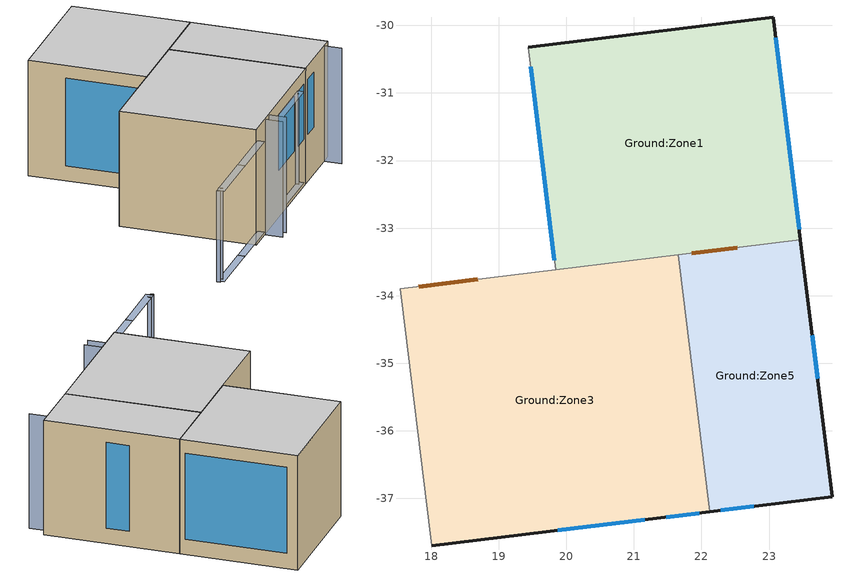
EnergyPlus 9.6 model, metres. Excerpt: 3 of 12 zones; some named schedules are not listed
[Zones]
Ground:Zone3
 floor adiabatic (insulated internal floor 39cm): 22.13,-37.2 18.01,-37.7 17.54,-33.9 21.66,-33.39 z3.36
 wall outside (Mediumweight concrete wall exposed 25cm): 18.01,-37.7 22.13,-37.2 z3.36:6.72
 wall to Ground:Zone10 (uninsulated internal masonary wall 20cm_Rev): 19.84,-33.62 17.54,-33.9 z3.36:6.72
 wall to Ground:Zone11 (uninsulated internal masonary wall 20cm_Rev): 17.54,-33.9 18.01,-37.7 z3.36:6.72
 wall to Ground:Zone5 (uninsulated internal masonary wall 20cm): 22.13,-37.2 21.66,-33.39 z3.36:6.72
 wall to Ground:Zone1 (uninsulated internal masonary wall 20cm): 21.66,-33.39 19.84,-33.62 z3.36:6.72
 window x3 (Dbl Bronze 6mm/13mm Air - 1005): 21.48,-37.28 21.97,-37.22 z4.73:6.33
 window (Dbl Bronze 6mm/13mm Air - 1005): 19.87,-37.47 21.16,-37.31 z4.73:6.33
 door inside (Metal door_Rev): 18.69,-33.76 17.82,-33.87 z3.75:5.85
 ceiling adiabatic (insulated internal floor 39cm_Reversed): 18.01,-37.7 22.13,-37.2 21.66,-33.39 17.54,-33.9 z6.72
Ground:Zone1
 floor adiabatic (insulated internal floor 39cm): 23.47,-33.17 19.84,-33.62 19.44,-30.32 23.06,-29.88 z3.36
 wall outside (Mediumweight concrete wall exposed 25cm): 23.47,-33.17 23.06,-29.88 19.44,-30.32 z3.36:6.72
 wall to Ground:Zone10 (uninsulated internal masonary wall 20cm_Rev): 19.44,-30.32 19.84,-33.62 z3.36:6.72
 wall to Ground:Zone5 (uninsulated internal masonary wall 20cm_Rev): 21.66,-33.39 23.47,-33.17 z3.36:6.72
 window inside (Project internal glazing - 1002): 19.47,-30.61 19.83,-33.48 z3.79:6.35
 window (Dbl Bronze 6mm/13mm Air - 1006): 23.45,-33.01 23.1,-30.19 z3.81:6.33
 door inside (Metal door_Rev): 21.86,-33.37 22.53,-33.29 z3.75:5.85
 ceiling adiabatic (insulated internal floor 39cm_Reversed): 19.84,-33.62 23.47,-33.17 23.06,-29.88 19.44,-30.32 z6.72
Ground:Zone5
 floor adiabatic (insulated internal floor 39cm): 23.93,-36.97 22.13,-37.2 21.66,-33.39 23.47,-33.17 z3.36
 wall outside (Mediumweight concrete wall exposed 25cm): 22.13,-37.2 23.93,-36.97 23.47,-33.17 z3.36:6.72
 window (Dbl Bronze 6mm/13mm Air - 1001): 23.72,-35.23 23.64,-34.58 z3.81:6.33
 window x2 (Dbl Bronze 6mm/13mm Air - 1001): 22.28,-37.18 22.77,-37.12 z4.73:6.33
 ceiling adiabatic (insulated internal floor 39cm_Reversed): 22.13,-37.2 23.93,-36.97 23.47,-33.17 21.66,-33.39 z6.72
shading: 19.07,-38.07 19.01,-37.58 / 18.71,-37.62 18.77,-38.11 / 23.63,-37.01 23.69,-37.51 z3.36:6.72; 21.22,-37.31 21.23,-37.41 / 14.9,-38.18 14.89,-38.08 / 14.69,-38.11 14.7,-38.21 z3.75:6.39; 14.77,-38.3 16.47,-38.09 16.45,-37.89 14.74,-38.1 z3.75; 16.47,-38.09 14.77,-38.3 14.74,-38.1 16.45,-37.89 z6.39; 21.4,-37.49 19.69,-37.7 19.66,-37.5 21.37,-37.29 z6.39; 19.69,-37.7 21.4,-37.49 21.37,-37.29 19.66,-37.5 z3.75; 18.08,-37.89 16.37,-38.1 16.35,-37.91 18.06,-37.7 z6.39; 16.37,-38.1 18.08,-37.89 18.06,-37.7 16.35,-37.91 z3.75
[Site:Location]
Untitled (01-01:31-12)  (01-01:31-12): Latitude {deg}=41.95; Longitude {deg}=12.5; Time Zone {hr}=1; Elevation {m}=24
[Site:GroundTemperature:BuildingSurface]
18, 18, 18, 18, 18, 18, 18, 18, 18, 18, 18, 18
[Site:GroundTemperature:Deep]
14, 14, 14, 14, 14, 14, 14, 14, 14, 14, 14, 14
[Site:GroundTemperature:Shallow]
14, 14, 14, 14, 14, 14, 14, 14, 14, 14, 14, 14
[Site:GroundTemperature:FCfactorMethod]
14.1, 12.2, 11.4, 12.2, 14.1, 16.8, 19.4, 21.4, 22.1, 21.4, 19.4, 16.8
[Site:GroundReflectance]
0.2, 0.2, 0.2, 0.2, 0.2, 0.2, 0.2, 0.2, 0.2, 0.2, 0.2, 0.2
[Site:GroundReflectance:SnowModifier]
2, 2
[SizingPeriod:DesignDay] Day of Month=15; Day Type=SummerDesignDay; Humidity Condition Type=WetBulb; Barometric Pressure {Pa}=101037; Wind Speed {m/s}=0; Wind Direction {deg}=0; Rain Indicator=No; Snow Indicator=No; Daylight Saving Time Indicator=Yes; Solar Model Indicator=ASHRAEClearSky; Sky Clearness=0.98
Name | Month | Maximum Dry-Bulb Temperature {C} | Daily Dry-Bulb Temperature Range {deltaC} | Wetbulb or DewPoint at Maximum Dry-Bulb {C}
Summer Design Day in Untitled (01-01:31-12) Jun | 6 | 35 | 14.6 | 23.1
Summer Design Day in Untitled (01-01:31-12) Jul | 7 | 36.1 | 15.7 | 24.2
Summer Design Day in Untitled (01-01:31-12) Aug | 8 | 36.9 | 14.9 | 23.6
Summer Design Day in Untitled (01-01:31-12) Sep | 9 | 32.2 | 13.8 | 21.9
[Building]
Building: North Axis {deg}=0; Terrain=Suburbs; Loads Convergence Tolerance Value {W}=.04; Temperature Convergence Tolerance Value {deltaC}=.4; Solar Distribution=FullExterior; Maximum Number of Warmup Days=25; Minimum Number of Warmup Days=6
[Material:NoMass]
10_RVAL_2: Roughness=Rough; Thermal Resistance {m2-K/W}=.15; Thermal Absorptance=0.9; Solar Absorptance=0.7; Visible Absorptance=0.7
[Construction]
insulated internal floor 39cm: Gypsum Plastering_.02, Concrete blocks/tiles - block lightweight 300mm_.24, Mineral fibre/wool - wool_.05, Aerated Concrete Slab_.06, Ceramic/porcelain_.02
insulated internal floor 39cm_Reversed: Ceramic/porcelain_.02, Aerated Concrete Slab_.06, Mineral fibre/wool - wool_.05, Concrete blocks/tiles - block lightweight 300mm_.24, Gypsum Plastering_.02
uninsulated internal masonary wall 20cm; uninsulated internal masonary wall 20cm_Rev: Gypsum Plastering_.015, Masonry - block lightweight_.17, Gypsum Plastering_.015
Metal door_Rev: Steel_.003, 10_RVAL_2, Steel_.003
Mediumweight concrete wall exposed 25cm: Medium weight concrete_.25, EPS Expanded Polystyrene (Heavyweight)_.2
Dbl Bronze 6mm/13mm Air - 1001; Dbl Bronze 6mm/13mm Air - 1005; Dbl Bronze 6mm/13mm Air - 1006: 6, 1002, 3
Dbl Bronze 6mm/13mm Air - 2001; Dbl Bronze 6mm/13mm Air - 2005; Dbl Bronze 6mm/13mm Air - 2006: 20001, 6, 1002, 3
Project internal glazing - 1002: 2, 1001, 2, 1001, 2
[WindowMaterial:Gas] Gas Type=Air
Name | Thickness {m}
1001 | .006
1002 | .013
[WindowMaterial:Glazing] Optical Data Type=SpectralAverage; Infrared Transmittance at Normal Incidence=0; Front Side Infrared Hemispherical Emissivity=.84; Back Side Infrared Hemispherical Emissivity=.84; Conductivity {W/m-K}=.9; Dirt Correction Factor for Solar and Visible Transmittance=1
Name | Thickness {m} | Solar Transmittance at Normal Incidence | Front Side Solar Reflectance at Normal Incidence | Back Side Solar Reflectance at Normal Incidence | Visible Transmittance at Normal Incidence | Front Side Visible Reflectance at Normal Incidence | Back Side Visible Reflectance at Normal Incidence
2 | .003 | .837 | .075 | .075 | .898 | .081 | .081
3 | .006 | .775 | .071 | .071 | .881 | .08 | .08
6 | .006 | .482 | .054 | .054 | .534 | .057 | .057
[WindowMaterial:Blind]
20001: Slat Orientation=Horizontal; Slat Width {m}=0.025; Slat Separation {m}=0.01875; Slat Thickness {m}=0.001; Slat Angle {deg}=45; Slat Conductivity {W/m-K}=0.9; Slat Beam Solar Transmittance=0; Front Side Slat Beam Solar Reflectance=0.8; Back Side Slat Beam Solar Reflectance=.8; Slat Diffuse Solar Transmittance=0; Front Side Slat Diffuse Solar Reflectance=0.8; Back Side Slat Diffuse Solar Reflectance=.8; Slat Beam Visible Transmittance=0; Front Side Slat Beam Visible Reflectance=.8; Back Side Slat Beam Visible Reflectance=.8; Slat Diffuse Visible Transmittance=0; Front Side Slat Diffuse Visible Reflectance=.8; Back Side Slat Diffuse Visible Reflectance=.8; Slat Infrared Hemispherical Transmittance=0; Front Side Slat Infrared Hemispherical Emissivity=.9; Back Side Slat Infrared Hemispherical Emissivity=.9; Blind to Glass Distance {m}=.015; Blind Top Opening Multiplier=.5; Blind Bottom Opening Multiplier=.5; Blind Left Side Opening Multiplier=.5; Blind Right Side Opening Multiplier=.5; Minimum Slat Angle {deg}=0; Maximum Slat Angle {deg}=180
[Material] Roughness=Rough
Name | Thickness {m} | Conductivity {W/m-K} | Density {kg/m3} | Specific Heat {J/kg-K} | Thermal Absorptance | Solar Absorptance | Visible Absorptance
Gypsum Plastering_.02 | .02 | 0.4 | 1000 | 1000 | 0.9 | 0.5 | 0.5
Concrete blocks/tiles - block lightweight 300mm_.24 | .24 | 0.73 | 1800 | 840 | 0.9 | 0.6 | 0.6
Mineral fibre/wool - wool_.05 | .05 | 0.038 | 140 | 840 | 0.9 | 0.6 | 0.6
Aerated Concrete Slab_.06 | .06 | 0.16 | 500 | 840 | 0.9 | 0.6 | 0.6
Ceramic/porcelain_.02 | .02 | 1.3 | 2300 | 840 | 0.9 | 0.4 | 0.4
Gypsum Plastering_.015 | .015 | 0.4 | 1000 | 1000 | 0.9 | 0.5 | 0.5
Masonry - block lightweight_.17 | .17 | 0.2 | 520 | 840 | 0.9 | 0.6 | 0.6
Steel_.003 | .003 | 50 | 7800 | 450 | 0.3 | 0.3 | 0.3
Medium weight concrete_.25 | .25 | 1.15 | 1800 | 1000 | 0.9 | 0.6 | 0.6
EPS Expanded Polystyrene (Heavyweight)_.2 | .1 | 0.035 | 25 | 1400 | 0.9 | 0.6 | 0.6
[WindowShadingControl] Shading Type=ExteriorBlind; Shading Control Type=OnIfHighOutdoorAirTemperature; Setpoint {W/m2, W or deg C}=24; Shading Control Is Scheduled=Yes; Glare Control Is Active=No; Type of Slat Angle Control for Blinds=FixedSlatAngle; Setpoint 2 {W/m2 or deg C}=0; Multiple Surface Control Type=Sequential
Name | Zone | Construction with Shading | Schedule | Fenestration Surface 1 | Fenestration Surface 2
1001-Ground:Zone5 | Ground:Zone5 | Dbl Bronze 6mm/13mm Air - 2001 | D1_Edu_Toilet_Occ | Ground:Zone5_Wall_2_0_0_0_0_0_Win | Ground:Zone5_Wall_5_0_0_0_0_1_Win
1005-Ground:Zone3 | Ground:Zone3 | Dbl Bronze 6mm/13mm Air - 2005 | D1_Edu_CellOff_Occ | Ground:Zone3_Wall_6_0_0_0_0_3_Win | Ground:Zone3_Wall_6_0_0_1_0_2_Win
1006-Ground:Zone1 | Ground:Zone1 | Dbl Bronze 6mm/13mm Air - 2006 | D1_Edu_Reception_Occ | Ground:Zone1_Wall_4_0_0_0_0_0_Win
[Zone] Type=1; Multiplier=1; Zone Inside Convection Algorithm=TARP; Part of Total Floor Area=Yes
Name | Volume {m3} | Floor Area {m2}
Ground:Zone3 | 40.8256 | 13.746
Ground:Zone5 | 15.1933 | 5.1156
Ground:Zone1 | 29.109 | 9.801
[PEOPLE] Number of People Calculation Method=People/Area; Fraction Radiant=.3; Sensible Heat Fraction=AutoCalculate; Carbon Dioxide Generation Rate {m3/s-W}=3.82e-08; Enable ASHRAE 55 Comfort Warnings=No; Mean Radiant Temperature Calculation Type=ZoneAveraged; Work Efficiency Schedule=Work efficiency; Clothing Insulation Calculation Method=ClothingInsulationSchedule; Air Velocity Schedule=Default Air Velocity for Comfort Calculations
Name | Zone or ZoneList or Space or SpaceList | Number of People Schedule | People per Floor Area {person/m2} | Activity Level Schedule | Clothing Insulation Schedule
People Ground:Zone3 | Ground:Zone3 | D1_Edu_CellOff_Occ | .103 | Activity Schedule 938264 | Clothing Schedule 938264
People Ground:Zone5 | Ground:Zone5 | D1_Edu_Toilet_Occ | .11 | Activity Schedule 938272 | Clothing Schedule 938272
People Ground:Zone1 | Ground:Zone1 | D1_Edu_Reception_Occ | .1155 | Activity Schedule 938290 | Clothing Schedule 938290
[Lights] Design Level Calculation Method=Watts/Area; Return Air Fraction=0; Fraction Radiant=.72; Fraction Visible=.18; Fraction Replaceable=1
Name | Zone or ZoneList or Space or SpaceList | Schedule | Watts per Zone Floor Area {W/m2}
Ground:Zone3 General lighting | Ground:Zone3 | D1_Edu_CellOff_Light | 25
Ground:Zone5 General lighting | Ground:Zone5 | D1_Edu_Toilet_Light | 10
Ground:Zone1 General lighting | Ground:Zone1 | D1_Edu_Reception_Light | 10
[ZoneInfiltration:DesignFlowRate] Schedule=On 24/7; Design Flow Rate Calculation Method=Flow/zone; Constant Term Coefficient=1; Temperature Term Coefficient=0; Velocity Term Coefficient=0; Velocity Squared Term Coefficient=0
Name | Zone or ZoneList | Design Flow Rate {m3/s}
Ground:Zone3 Infiltration | Ground:Zone3 | .007938
Ground:Zone5 Infiltration | Ground:Zone5 | .002954
Ground:Zone1 Infiltration | Ground:Zone1 | .00566
[ZoneVentilation:DesignFlowRate] Design Flow Rate Calculation Method=Flow/zone; Ventilation Type=NATURAL; Fan Pressure Rise {Pa}=0; Fan Total Efficiency=1; Constant Term Coefficient=1; Temperature Term Coefficient=0; Velocity Term Coefficient=0; Velocity Squared Term Coefficient=0; Minimum Indoor Temperature {C}=24; Maximum Indoor Temperature {C}=100; Delta Temperature {deltaC}=0; Minimum Outdoor Temperature {C}=18; Maximum Outdoor Temperature {C}=24; Maximum Wind Speed {m/s}=40
Name | Zone or ZoneList | Schedule | Design Flow Rate {m3/s}
Ground:Zone3 Nat Vent | Ground:Zone3 | D1_Edu_CellOff_Occ | .068043
Ground:Zone5 Nat Vent | Ground:Zone5 | D1_Edu_Toilet_Occ | .025322
Ground:Zone1 Nat Vent | Ground:Zone1 | D1_Edu_Reception_Occ | .048515
[OtherEquipment] Fuel Type=Electricity; Design Level Calculation Method=Watts/Area; Fraction Latent=0; Fraction Radiant=.2; Fraction Lost=0; Carbon Dioxide Generation Rate {m3/s-W}=0
Name | Zone or ZoneList or Space or SpaceList | Schedule | Power per Zone Floor Area {W/m2}
Ground:Zone3 Equipment gain 1 | Ground:Zone3 | D1_Edu_CellOff_Equip | 12
Ground:Zone1 Equipment gain 1 | Ground:Zone1 | D1_Edu_Reception_Equip | 5.59
[Sizing:Zone] Zone Cooling Design Supply Air Temperature Input Method=SupplyAirTemperature; Zone Cooling Design Supply Air Temperature {C}=12; Zone Cooling Design Supply Air Temperature Difference {deltaC}=0; Zone Heating Design Supply Air Temperature Input Method=SupplyAirTemperature; Zone Heating Design Supply Air Temperature {C}=35; Zone Heating Design Supply Air Temperature Difference {deltaC}=0; Zone Cooling Design Supply Air Humidity Ratio {kgWater/kgDryAir}=0.0077; Zone Heating Design Supply Air Humidity Ratio {kgWater/kgDryAir}=0.0156; Zone Heating Sizing Factor=1.25; Zone Cooling Sizing Factor=1.15; Cooling Design Air Flow Method=DesignDay; Cooling Minimum Air Flow Fraction=0; Heating Design Air Flow Method=DesignDay; Account for Dedicated Outdoor Air System=No; Dedicated Outdoor Air System Control Strategy=NeutralSupplyAir; Dedicated Outdoor Air Low Setpoint Temperature for Design {C}=autosize; Dedicated Outdoor Air High Setpoint Temperature for Design {C}=autosize
Name | Design Specification Outdoor Air Object | Design Specification Zone Air Distribution Object
Ground:Zone3 | Ground:Zone3 | Ground:Zone3
Ground:Zone5 | Ground:Zone5 | Ground:Zone5
Ground:Zone1 | Ground:Zone1 | Ground:Zone1
[DesignSpecification:ZoneAirDistribution] Zone Air Distribution Effectiveness in Cooling Mode=1; Zone Air Distribution Effectiveness in Heating Mode=1
Ground:Zone3; Ground:Zone5; Ground:Zone1
[DesignSpecification:OutdoorAir] Outdoor Air Method=AirChanges/Hour; Outdoor Air Flow per Person {m3/s-person}=0; Outdoor Air Flow per Zone Floor Area {m3/s-m2}=0; Outdoor Air Flow per Zone {m3/s}=0; Outdoor Air Flow Air Changes per Hour {1/hr}=3
Name | Outdoor Air Schedule
Ground:Zone3 | D1_Edu_CellOff_Occ
Ground:Zone5 | D1_Edu_Toilet_Occ
Ground:Zone1 | D1_Edu_Reception_Occ
[ZoneControl:Thermostat] Control Type Schedule=Zone Control Type Sched
Name | Zone or ZoneList | Control 1
Ground:Zone3 Thermostat | Ground:Zone3 | Dual Setpoint - Zone Ground:Zone3
Ground:Zone5 Thermostat | Ground:Zone5 | Dual Setpoint - Zone Ground:Zone5
Ground:Zone1 Thermostat | Ground:Zone1 | Dual Setpoint - Zone Ground:Zone1
[ThermostatSetpoint:DualSetpoint]
Name | Heating Setpoint Temperature Schedule | Cooling Setpoint Temperature Schedule
Dual Setpoint - Zone Ground:Zone3 | Ground:Zone3 Heating Setpoint Schedule | Ground:Zone3 Cooling SP Sch
Dual Setpoint - Zone Ground:Zone5 | Ground:Zone5 Heating Setpoint Schedule | Ground:Zone5 Cooling SP Sch
Dual Setpoint - Zone Ground:Zone1 | Ground:Zone1 Heating Setpoint Schedule | Ground:Zone1 Cooling SP Sch
[Zone equipment]
Ground:Zone3: Ground:Zone3 Ideal Loads Air
Ground:Zone5: Ground:Zone5 Ideal Loads Air
Ground:Zone1: Ground:Zone1 Ideal Loads Air
[ZoneHVAC:IdealLoadsAirSystem] Maximum Heating Supply Air Temperature {C}=35; Minimum Cooling Supply Air Temperature {C}=12; Maximum Heating Supply Air Humidity Ratio {kgWater/kgDryAir}=0.0156; Minimum Cooling Supply Air Humidity Ratio {kgWater/kgDryAir}=0.0077; Cooling Limit=LimitFlowRateAndCapacity; Maximum Total Cooling Capacity {W}=Autosize; Dehumidification Control Type=None; Humidification Control Type=None; Outdoor Air Economizer Type=DifferentialDryBulb; Heat Recovery Type=None
Name | Heating Limit | Maximum Heating Air Flow Rate {m3/s} | Maximum Sensible Heating Capacity {W} | Maximum Cooling Air Flow Rate {m3/s} | Heating Availability Schedule | Cooling Availability Schedule | Design Specification Outdoor Air Object
Ground:Zone3 Ideal Loads Air | LimitCapacity | Autosize | Autosize | .170107 | Ground:Zone3 Heating Availability Sch | Ground:Zone3 Cooling Availability Sch | Ground:Zone3
Ground:Zone5 Ideal Loads Air |  | 0 |  | .063306 | Ground:Zone5 Heating Availability Sch | Ground:Zone5 Cooling Availability Sch | Ground:Zone5
Ground:Zone1 Ideal Loads Air |  | 0 |  | .121287 | Ground:Zone1 Heating Availability Sch | Ground:Zone1 Cooling Availability Sch | Ground:Zone1
[Schedule:Compact]
D1_Edu_CellOff_Occ: Through: 09 Jan, For: AllDays, Until: 24:00, 0, Through: 13 Feb, For: Weekdays SummerDesignDay, Until: 07:00, 0, Until: 08:00, 0.1, Until: 09:00, 0.25, Until: 10:00, 0.75, Until: 12:00, 1, Until: 14:00, 0.5, Until: 16:00, 1, Until: 18:00, 0.5, Until: 24:00, 0, For: Weekends, Until: 24:00, 0, For: Holidays, Until: 24:00, 0, For: WinterDesignDay AllOtherDays, Until: 24:00, 0, Through: 20 Feb, For: AllDays, Until: 24:00, 0, Through: 20 Mar, For: Weekdays SummerDesignDay, Until: 07:00, 0, Until: 08:00, 0.1, Until: 09:00, 0.25, Until: 10:00, 0.75, Until: 12:00, 1, Until: 14:00, 0.5, Until: 16:00, 1, Until: 18:00, 0.5, Until: 24:00, 0, For: Weekends, Until: 24:00, 0, For: Holidays, Until: 24:00, 0, For: WinterDesignDay AllOtherDays, Until: 24:00, 0, Through: 03 Apr, For: AllDays, Until: 24:00, 0, Through: 29 May, For: Weekdays SummerDesignDay, Until: 07:00, 0, Until: 08:00, 0.1, Until: 09:00, 0.25, Until: 10:00, 0.75, Until: 12:00, 1, Until: 14:00, 0.5, Until: 16:00, 1, Until: 18:00, 0.5, Until: 24:00, 0, For: Weekends, Until: 24:00, 0, For: Holidays, Until: 24:00, 0, For: WinterDesignDay AllOtherDays, Until: 24:00, 0, Through: 05 Jun, For: AllDays, Until: 24:00, 0, Through: 24 Jul, For: Weekdays SummerDesignDay, Until: 07:00, 0, Until: 08:00, 0.1, Until: 09:00, 0.25, Until: 10:00, 0.75, Until: 12:00, 1, Until: 14:00, 0.5, Until: 16:00, 1, Until: 18:00, 0.5, Until: 24:00, 0, For: Weekends, Until: 24:00, 0, For: Holidays, Until: 24:00, 0, For: WinterDesignDay AllOtherDays, Until: 24:00, 0, Through: 04 Sep, For: AllDays, Until: 24:00, 0, Through: 23 Oct, For: Weekdays SummerDesignDay, Until: 07:00, 0, Until: 08:00, 0.1, Until: 09:00, 0.25, Until: 10:00, 0.75, Until: 12:00, 1, Until: 14:00, 0.5, Until: 16:00, 1, Until: 18:00, 0.5, Until: 24:00, 0, For: Weekends, Until: 24:00, 0, For: Holidays, Until: 24:00, 0, For: WinterDesignDay AllOtherDays, Until: 24:00, 0, Through: 30 Oct, For: AllDays, Until: 24:00, 0, Through: 22 Dec, For: Weekdays SummerDesignDay, Until: 07:00, 0, Until: 08:00, 0.1, Until: 09:00, 0.25, Until: 10:00, 0.75, Until: 12:00, 1, Until: 14:00, 0.5, Until: 16:00, 1, Until: 18:00, 0.5, Until: 24:00, 0, For: Weekends, Until: 24:00, 0, For: Holidays, Until: 24:00, 0, For: WinterDesignDay AllOtherDays, Until: 24:00, 0, Through: 31 Dec, For: AllDays, Until: 24:00, 0
D1_Edu_Toilet_Occ: Through: 09 Jan, For: AllDays, Until: 09:00, 0, Until: 10:00, 0.5, Until: 13:00, 1, Until: 14:00, 0.75, Until: 15:00, 1, Until: 16:00, 0.75, Until: 24:00, 0, Through: 13 Feb, For: Weekdays SummerDesignDay, Until: 07:00, 0, Until: 08:00, 0.25, Until: 09:00, 0.5, Until: 12:00, 1, Until: 14:00, 0.75, Until: 17:00, 1, Until: 18:00, 0.5, Until: 19:00, 0.25, Until: 24:00, 0, For: Weekends, Until: 09:00, 0, Until: 10:00, 0.5, Until: 13:00, 1, Until: 14:00, 0.75, Until: 15:00, 1, Until: 16:00, 0.75, Until: 24:00, 0, For: Holidays, Until: 09:00, 0, Until: 10:00, 0.5, Until: 13:00, 1, Until: 14:00, 0.75, Until: 15:00, 1, Until: 16:00, 0.75, Until: 24:00, 0, For: WinterDesignDay AllOtherDays, Until: 24:00, 0, Through: 20 Feb, For: AllDays, Until: 09:00, 0, Until: 10:00, 0.5, Until: 13:00, 1, Until: 14:00, 0.75, Until: 15:00, 1, Until: 16:00, 0.75, Until: 24:00, 0, Through: 20 Mar, For: Weekdays SummerDesignDay, Until: 07:00, 0, Until: 08:00, 0.25, Until: 09:00, 0.5, Until: 12:00, 1, Until: 14:00, 0.75, Until: 17:00, 1, Until: 18:00, 0.5, Until: 19:00, 0.25, Until: 24:00, 0, For: Weekends, Until: 09:00, 0, Until: 10:00, 0.5, Until: 13:00, 1, Until: 14:00, 0.75, Until: 15:00, 1, Until: 16:00, 0.75, Until: 24:00, 0, For: Holidays, Until: 09:00, 0, Until: 10:00, 0.5, Until: 13:00, 1, Until: 14:00, 0.75, Until: 15:00, 1, Until: 16:00, 0.75, Until: 24:00, 0, For: WinterDesignDay AllOtherDays, Until: 24:00, 0, Through: 03 Apr, For: AllDays, Until: 09:00, 0, Until: 10:00, 0.5, Until: 13:00, 1, Until: 14:00, 0.75, Until: 15:00, 1, Until: 16:00, 0.75, Until: 24:00, 0, Through: 29 May, For: Weekdays SummerDesignDay, Until: 07:00, 0, Until: 08:00, 0.25, Until: 09:00, 0.5, Until: 12:00, 1, Until: 14:00, 0.75, Until: 17:00, 1, Until: 18:00, 0.5, Until: 19:00, 0.25, Until: 24:00, 0, For: Weekends, Until: 09:00, 0, Until: 10:00, 0.5, Until: 13:00, 1, Until: 14:00, 0.75, Until: 15:00, 1, Until: 16:00, 0.75, Until: 24:00, 0, For: Holidays, Until: 09:00, 0, Until: 10:00, 0.5, Until: 13:00, 1, Until: 14:00, 0.75, Until: 15:00, 1, Until: 16:00, 0.75, Until: 24:00, 0, For: WinterDesignDay AllOtherDays, Until: 24:00, 0, Through: 05 Jun, For: AllDays, Until: 09:00, 0, Until: 10:00, 0.5, Until: 13:00, 1, Until: 14:00, 0.75, Until: 15:00, 1, Until: 16:00, 0.75, Until: 24:00, 0, Through: 24 Jul, For: Weekdays SummerDesignDay, Until: 07:00, 0, Until: 08:00, 0.25, Until: 09:00, 0.5, Until: 12:00, 1, Until: 14:00, 0.75, Until: 17:00, 1, Until: 18:00, 0.5, Until: 19:00, 0.25, Until: 24:00, 0, For: Weekends, Until: 09:00, 0, Until: 10:00, 0.5, Until: 13:00, 1, Until: 14:00, 0.75, Until: 15:00, 1, Until: 16:00, 0.75, Until: 24:00, 0, For: Holidays, Until: 09:00, 0, Until: 10:00, 0.5, Until: 13:00, 1, Until: 14:00, 0.75, Until: 15:00, 1, Until: 16:00, 0.75, Until: 24:00, 0, For: WinterDesignDay AllOtherDays, Until: 24:00, 0, Through: 04 Sep, For: AllDays, Until: 09:00, 0, Until: 10:00, 0.5, Until: 13:00, 1, Until: 14:00, 0.75, Until: 15:00, 1, Until: 16:00, 0.75, Until: 24:00, 0, Through: 23 Oct, For: Weekdays SummerDesignDay, Until: 07:00, 0, Until: 08:00, 0.25, Until: 09:00, 0.5, Until: 12:00, 1, Until: 14:00, 0.75, Until: 17:00, 1, Until: 18:00, 0.5, Until: 19:00, 0.25, Until: 24:00, 0, For: Weekends, Until: 09:00, 0, Until: 10:00, 0.5, Until: 13:00, 1, Until: 14:00, 0.75, Until: 15:00, 1, Until: 16:00, 0.75, Until: 24:00, 0, For: Holidays, Until: 09:00, 0, Until: 10:00, 0.5, Until: 13:00, 1, Until: 14:00, 0.75, Until: 15:00, 1, Until: 16:00, 0.75, Until: 24:00, 0, For: WinterDesignDay AllOtherDays, Until: 24:00, 0, Through: 30 Oct, For: AllDays, Until: 09:00, 0, Until: 10:00, 0.5, Until: 13:00, 1, Until: 14:00, 0.75, Until: 15:00, 1, Until: 16:00, 0.75, Until: 24:00, 0, Through: 22 Dec, For: Weekdays SummerDesignDay, Until: 07:00, 0, Until: 08:00, 0.25, Until: 09:00, 0.5, Until: 12:00, 1, Until: 14:00, 0.75, Until: 17:00, 1, Until: 18:00, 0.5, Until: 19:00, 0.25, Until: 24:00, 0, For: Weekends, Until: 09:00, 0, Until: 10:00, 0.5, Until: 13:00, 1, Until: 14:00, 0.75, Until: 15:00, 1, Until: 16:00, 0.75, Until: 24:00, 0, For: Holidays, Until: 09:00, 0, Until: 10:00, 0.5, Until: 13:00, 1, Until: 14:00, 0.75, Until: 15:00, 1, Until: 16:00, 0.75, Until: 24:00, 0, For: WinterDesignDay AllOtherDays, Until: 24:00, 0, Through: 31 Dec, For: AllDays, Until: 09:00, 0, Until: 10:00, 0.5, Until: 13:00, 1, Until: 14:00, 0.75, Until: 15:00, 1, Until: 16:00, 0.75, Until: 24:00, 0
